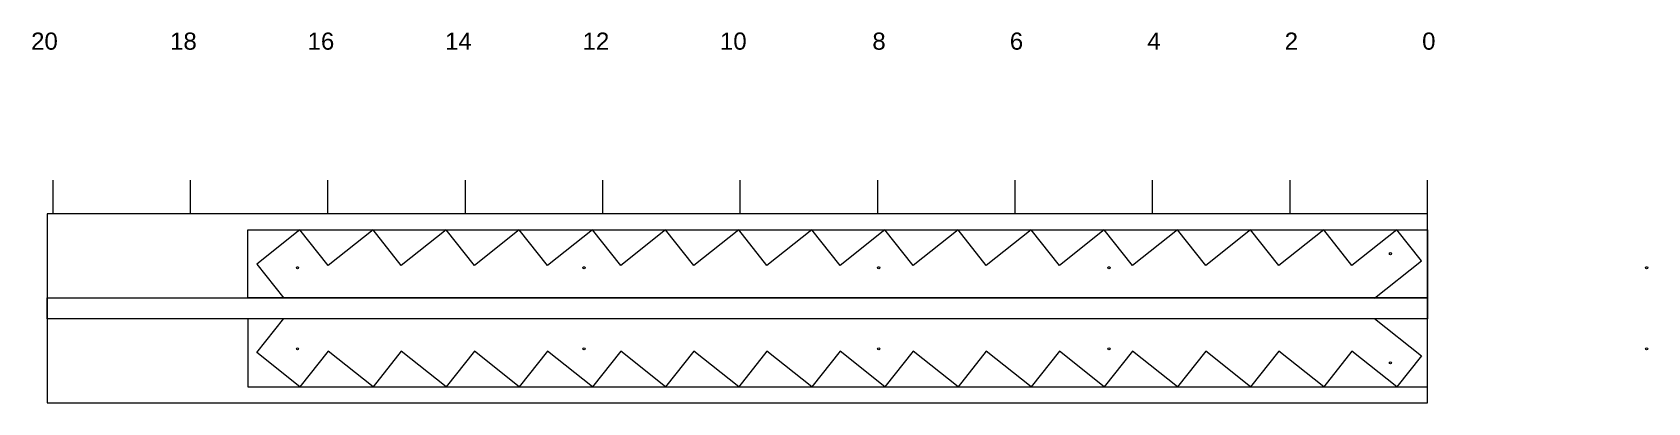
# Model space of a CAD drawing. Header units: inches. Extents: x -244 to 38, y 0 to 65.
import ezdxf

# ---------------------------------------------------------------- set-up
doc = ezdxf.new("R2010")
doc.units = ezdxf.units.IN
doc.header["$MEASUREMENT"] = 0
for name, color, linetype, lineweight in [('Dimension', 3, 'Continuous', 9), ('Kick', 4, 'Continuous', 9), ('Plywood', 6, 'Continuous', 18), ('Stringer', 7, 'Continuous', 13)]:
    doc.layers.add(name, color=color, linetype=linetype, lineweight=lineweight)
doc.styles.add('5-32 Text', font='arial.ttf', dxfattribs={"height": 0.15625})

# ---------------------------------------------------------------- blocks, each defined once
blk = doc.blocks.new('jigg')
at = {"layer": 'Kick'}
blk.add_lwpolyline([(18.34, 241), (18.34, 0), (14.66, 0), (14.66, 241)], close=True, dxfattribs=at)
at = {"layer": 'Plywood'}
blk.add_lwpolyline([(0, 241), (0, 0), (33, 0), (33, 241)], close=True, dxfattribs=at)
at = {"layer": 'Stringer'}
for p, q in [((33, 240), (38.89, 240)), ((33, 216), (38.89, 216)), ((33, 192), (38.89, 192)), ((33, 168), (38.89, 168)), ((33, 144), (38.89, 144)), ((33, 120), (38.89, 120)), ((33, 96), (38.89, 96)), ((33, 72), (38.89, 72)), ((33, 48), (38.89, 48)), ((33, 24), (38.89, 24)), ((33, 0), (38.89, 0))]:
    blk.add_line(p, q, dxfattribs=at)
at = {"layer": 'Stringer', "char_height": 3, "width": 8.121, "attachment_point": 1, "rotation": 270, "style": '5-32 Text'}
for s, insert in [('\\pi3.15223;20', (64.7, 246.98)), ('\\pi3.41656;18', (64.7, 222.98)), ('\\pi3.42338;16', (64.7, 198.98)), ('\\pi3.4319;14', (64.7, 174.98)), ('\\pi3.44725;12', (64.7, 150.98)), ('\\pi3.4302;10', (64.7, 126.98)), ('8', (64.7, 96.94)), ('6', (64.7, 72.94)), ('4', (64.7, 48.94)), ('2', (64.7, 24.94)), ('0', (64.7, 0.94))]:
    blk.add_mtext(s, dxfattribs=dict(at, insert=insert))

msp = doc.modelspace()

# ---------------------------------------------------------------- linework, layer by layer
at = {"layer": 'Dimension'}
for points in [[(0, 18.34), (-206, 18.34), (-206, 30.22), (0, 30.22)], [(0, 14.66), (-206, 14.66), (-206, 2.78), (0, 2.78)]]:
    msp.add_lwpolyline(points, close=True, dxfattribs=at)
for points in [[(-9.25, 18.27), (-1.04, 24.78), (-5.36, 30.22), (-13.19, 24), (-18.13, 30.22), (-25.96, 24), (-30.9, 30.22), (-38.73, 24), (-43.67, 30.22), (-51.5, 24), (-56.44, 30.22), (-64.27, 24), (-69.21, 30.22), (-77.04, 24), (-81.98, 30.22), (-89.81, 24), (-94.75, 30.22), (-102.58, 24), (-107.51, 30.22), (-115.35, 24), (-120.28, 30.22), (-128.12, 24), (-133.05, 30.22), (-140.88, 24), (-145.82, 30.22), (-153.65, 24), (-158.59, 30.22), (-166.42, 24), (-171.36, 30.22), (-179.19, 24), (-184.13, 30.22), (-191.96, 24), (-196.9, 30.22), (-204.44, 24.23), (-199.68, 18.25)], [(-9.25, 14.73), (-1.04, 8.22), (-5.36, 2.78), (-13.19, 9), (-18.13, 2.78), (-25.96, 9), (-30.9, 2.78), (-38.73, 9), (-43.67, 2.78), (-51.5, 9), (-56.44, 2.78), (-64.27, 9), (-69.21, 2.78), (-77.04, 9), (-81.98, 2.78), (-89.81, 9), (-94.75, 2.78), (-102.58, 9), (-107.51, 2.78), (-115.35, 9), (-120.28, 2.78), (-128.12, 9), (-133.05, 2.78), (-140.88, 9), (-145.82, 2.78), (-153.65, 9), (-158.59, 2.78), (-166.42, 9), (-171.36, 2.78), (-179.19, 9), (-184.13, 2.78), (-191.96, 9), (-196.9, 2.78), (-204.44, 8.77), (-199.68, 14.75)]]:
    msp.add_lwpolyline(points, dxfattribs=at)
at = {"layer": 'Stringer'}
for centre in [(-6.48, 26.04), (-197.31, 23.59), (-147.28, 23.59), (-95.83, 23.59), (-55.62, 23.59), (38.25, 23.59), (-197.31, 9.41), (-147.28, 9.41), (-95.83, 9.41), (-55.62, 9.41), (38.25, 9.41), (-6.48, 6.96)]:
    msp.add_circle(centre, 0.188, dxfattribs=at)

# ---------------------------------------------------------------- block references
at = {"layer": 'Stringer', "rotation": 89.99999999999999}
msp.add_blockref('jigg', (0, 0), dxfattribs=at)

doc.saveas('drawing.dxf')
